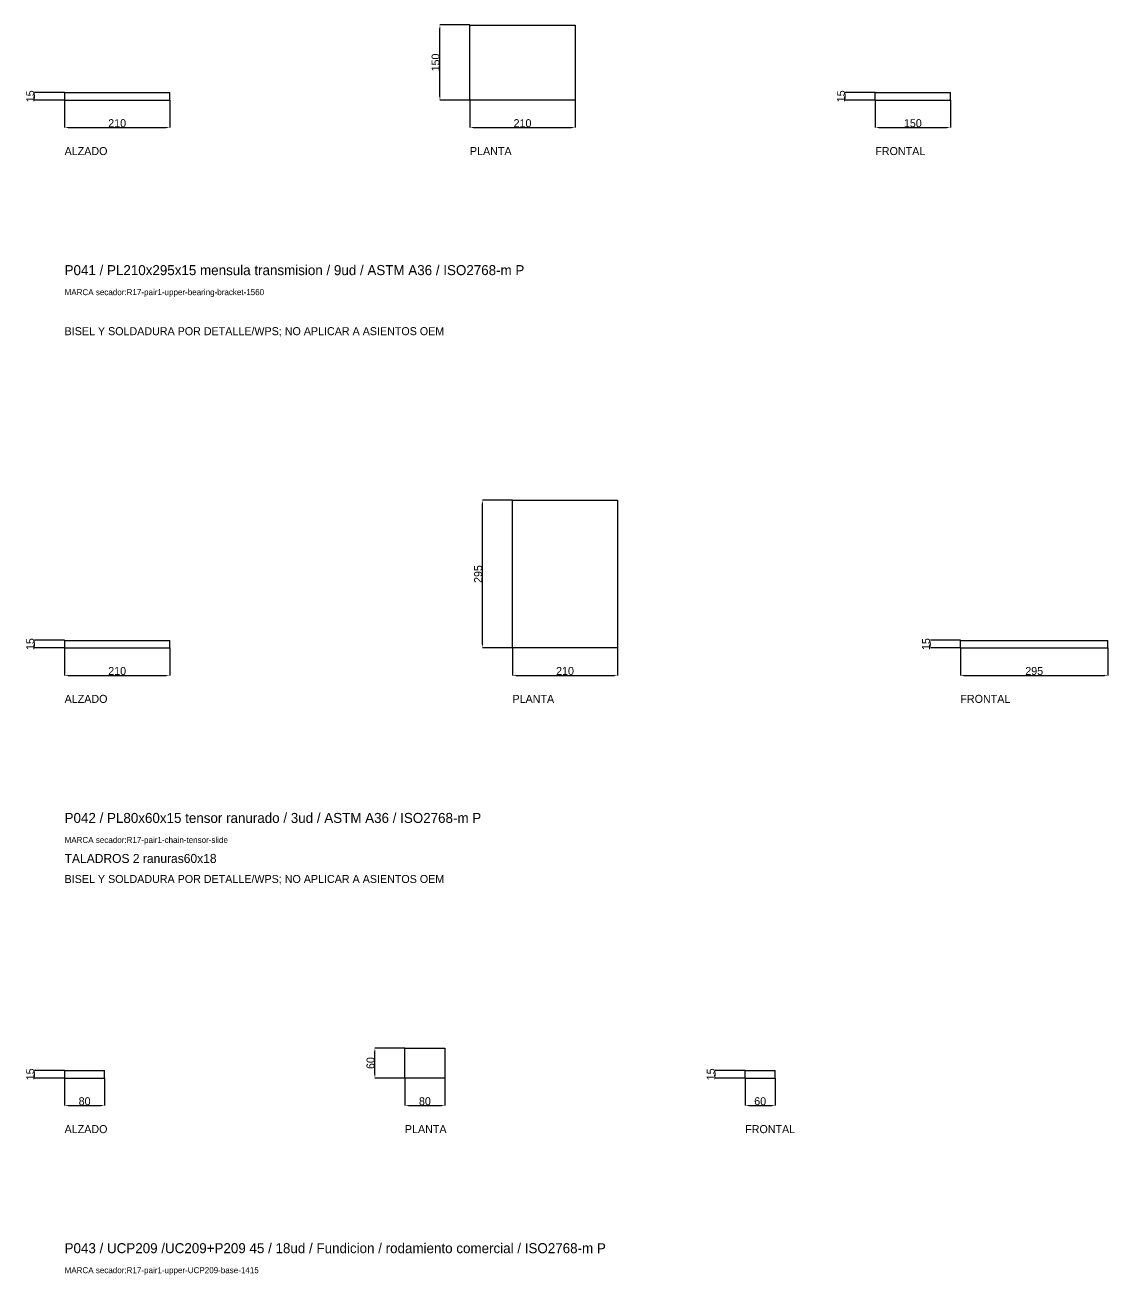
# Model space of a CAD drawing. Header units: millimetres. Extents: x -79 to 13940, y -87340 to 371.
# Drawn here: x -79 to 2085, y -53333 to -50834 of the extents above; entities that cross this region are included whole.
import ezdxf

# ---------------------------------------------------------------- set-up
doc = ezdxf.new("R2010")
doc.units = ezdxf.units.MM
for name, color, linetype in [('R18_COTAS_P', 1, 'Continuous'), ('R18_PIEZAS_P', 3, 'Continuous'), ('R18_TEXTOS', 7, 'Continuous')]:
    doc.layers.add(name, color=color, linetype=linetype)
doc.dimstyles.get("Standard").update_dxf_attribs({"dimtxt": 2.5, "dimasz": 2.5, "dimexe": 1.25, "dimexo": 0.625, "dimtad": 1, "dimcen": 2.5, "dimazin": 3, "dimtfac": 1, "dimtmove": 0, "dimatfit": 3})

# ---------------------------------------------------------------- blocks, each defined once
blk = doc.blocks.new('_CLOSEDFILLED')
at = {"color": 0, "linetype": 'BYBLOCK'}
blk.add_solid([(-1, 0.16), (0, 0), (-1, -0.16)], dxfattribs=at)
blk = doc.blocks.new('*D243')
for p, q in [((0, -50984.2), (0, -51039.2)), ((210, -50984.2), (210, -51039.2)), ((7, -51039.2), (203, -51039.2))]:
    blk.add_line(p, q)
at = {"layer": 'Defpoints'}
for p in [(0, -50984.2), (210, -50984.2), (0, -51039.2)]:
    blk.add_point(p, dxfattribs=at)
at = {"layer": 'R18_COTAS_P', "xscale": 7, "yscale": 7, "rotation": 180}
blk.add_blockref('_CLOSEDFILLED', (0, -51039.2), dxfattribs=at)
at = {"layer": 'R18_COTAS_P', "xscale": 7, "yscale": 7}
blk.add_blockref('_CLOSEDFILLED', (210, -51039.2), dxfattribs=at)
at = {"layer": 'R18_COTAS_P', "insert": (105, -51030.6), "char_height": 16, "attachment_point": 5}
blk.add_mtext('210', dxfattribs=at)
blk = doc.blocks.new('*D244')
for p, q in [((0, -50969.2), (-60, -50969.2)), ((-60, -50977.2), (-60, -50976.2)), ((0, -50984.2), (-60, -50984.2))]:
    blk.add_line(p, q)
at = {"layer": 'Defpoints'}
for p in [(0, -50969.2), (-60, -50984.2), (0, -50984.2)]:
    blk.add_point(p, dxfattribs=at)
at = {"layer": 'R18_COTAS_P', "xscale": 7, "yscale": 7}
for p, rotation in [((-60, -50969.2), 90), ((-60, -50984.2), 270)]:
    blk.add_blockref('_CLOSEDFILLED', p, dxfattribs=dict(at, rotation=rotation))
at = {"layer": 'R18_COTAS_P', "insert": (-68.6, -50976.7), "char_height": 16, "attachment_point": 5, "rotation": 90}
blk.add_mtext('15', dxfattribs=at)
blk = doc.blocks.new('*D245')
for p, q in [((810, -50984.2), (810, -51039.2)), ((1020, -50984.2), (1020, -51039.2)), ((817, -51039.2), (1013, -51039.2))]:
    blk.add_line(p, q)
at = {"layer": 'Defpoints'}
for p in [(810, -50984.2), (1020, -50984.2), (810, -51039.2)]:
    blk.add_point(p, dxfattribs=at)
at = {"layer": 'R18_COTAS_P', "xscale": 7, "yscale": 7, "rotation": 180}
blk.add_blockref('_CLOSEDFILLED', (810, -51039.2), dxfattribs=at)
at = {"layer": 'R18_COTAS_P', "xscale": 7, "yscale": 7}
blk.add_blockref('_CLOSEDFILLED', (1020, -51039.2), dxfattribs=at)
at = {"layer": 'R18_COTAS_P', "insert": (915, -51030.6), "char_height": 16, "attachment_point": 5}
blk.add_mtext('210', dxfattribs=at)
blk = doc.blocks.new('*D246')
for p, q in [((810, -50834.2), (750, -50834.2)), ((750, -50977.2), (750, -50841.2)), ((810, -50984.2), (750, -50984.2))]:
    blk.add_line(p, q)
at = {"layer": 'Defpoints'}
for p in [(810, -50834.2), (750, -50984.2), (810, -50984.2)]:
    blk.add_point(p, dxfattribs=at)
at = {"layer": 'R18_COTAS_P', "xscale": 7, "yscale": 7}
for p, rotation in [((750, -50834.2), 90), ((750, -50984.2), 270)]:
    blk.add_blockref('_CLOSEDFILLED', p, dxfattribs=dict(at, rotation=rotation))
at = {"layer": 'R18_COTAS_P', "insert": (741.4, -50909.2), "char_height": 16, "attachment_point": 5, "rotation": 90}
blk.add_mtext('150', dxfattribs=at)
blk = doc.blocks.new('*D247')
for p, q in [((1620, -50984.2), (1620, -51039.2)), ((1770, -50984.2), (1770, -51039.2)), ((1627, -51039.2), (1763, -51039.2))]:
    blk.add_line(p, q)
at = {"layer": 'Defpoints'}
for p in [(1620, -50984.2), (1770, -50984.2), (1620, -51039.2)]:
    blk.add_point(p, dxfattribs=at)
at = {"layer": 'R18_COTAS_P', "xscale": 7, "yscale": 7, "rotation": 180}
blk.add_blockref('_CLOSEDFILLED', (1620, -51039.2), dxfattribs=at)
at = {"layer": 'R18_COTAS_P', "xscale": 7, "yscale": 7}
blk.add_blockref('_CLOSEDFILLED', (1770, -51039.2), dxfattribs=at)
at = {"layer": 'R18_COTAS_P', "insert": (1695, -51030.6), "char_height": 16, "attachment_point": 5}
blk.add_mtext('150', dxfattribs=at)
blk = doc.blocks.new('*D248')
for p, q in [((1620, -50969.2), (1560, -50969.2)), ((1560, -50977.2), (1560, -50976.2)), ((1620, -50984.2), (1560, -50984.2))]:
    blk.add_line(p, q)
at = {"layer": 'Defpoints'}
for p in [(1620, -50969.2), (1560, -50984.2), (1620, -50984.2)]:
    blk.add_point(p, dxfattribs=at)
at = {"layer": 'R18_COTAS_P', "xscale": 7, "yscale": 7}
for p, rotation in [((1560, -50969.2), 90), ((1560, -50984.2), 270)]:
    blk.add_blockref('_CLOSEDFILLED', p, dxfattribs=dict(at, rotation=rotation))
at = {"layer": 'R18_COTAS_P', "insert": (1551.4, -50976.7), "char_height": 16, "attachment_point": 5, "rotation": 90}
blk.add_mtext('15', dxfattribs=at)
blk = doc.blocks.new('*D249')
for p, q in [((0, -52079.2), (0, -52134.2)), ((210, -52079.2), (210, -52134.2)), ((7, -52134.2), (203, -52134.2))]:
    blk.add_line(p, q)
at = {"layer": 'Defpoints'}
for p in [(0, -52079.2), (210, -52079.2), (0, -52134.2)]:
    blk.add_point(p, dxfattribs=at)
at = {"layer": 'R18_COTAS_P', "xscale": 7, "yscale": 7, "rotation": 180}
blk.add_blockref('_CLOSEDFILLED', (0, -52134.2), dxfattribs=at)
at = {"layer": 'R18_COTAS_P', "xscale": 7, "yscale": 7}
blk.add_blockref('_CLOSEDFILLED', (210, -52134.2), dxfattribs=at)
at = {"layer": 'R18_COTAS_P', "insert": (105, -52125.6), "char_height": 16, "attachment_point": 5}
blk.add_mtext('210', dxfattribs=at)
blk = doc.blocks.new('*D250')
for p, q in [((0, -52064.2), (-60, -52064.2)), ((-60, -52072.2), (-60, -52071.2)), ((0, -52079.2), (-60, -52079.2))]:
    blk.add_line(p, q)
at = {"layer": 'Defpoints'}
for p in [(0, -52064.2), (-60, -52079.2), (0, -52079.2)]:
    blk.add_point(p, dxfattribs=at)
at = {"layer": 'R18_COTAS_P', "xscale": 7, "yscale": 7}
for p, rotation in [((-60, -52064.2), 90), ((-60, -52079.2), 270)]:
    blk.add_blockref('_CLOSEDFILLED', p, dxfattribs=dict(at, rotation=rotation))
at = {"layer": 'R18_COTAS_P', "insert": (-68.6, -52071.7), "char_height": 16, "attachment_point": 5, "rotation": 90}
blk.add_mtext('15', dxfattribs=at)
blk = doc.blocks.new('*D251')
for p, q in [((895, -52079.2), (895, -52134.2)), ((1105, -52079.2), (1105, -52134.2)), ((902, -52134.2), (1098, -52134.2))]:
    blk.add_line(p, q)
at = {"layer": 'Defpoints'}
for p in [(895, -52079.2), (1105, -52079.2), (895, -52134.2)]:
    blk.add_point(p, dxfattribs=at)
at = {"layer": 'R18_COTAS_P', "xscale": 7, "yscale": 7, "rotation": 180}
blk.add_blockref('_CLOSEDFILLED', (895, -52134.2), dxfattribs=at)
at = {"layer": 'R18_COTAS_P', "xscale": 7, "yscale": 7}
blk.add_blockref('_CLOSEDFILLED', (1105, -52134.2), dxfattribs=at)
at = {"layer": 'R18_COTAS_P', "insert": (1000, -52125.6), "char_height": 16, "attachment_point": 5}
blk.add_mtext('210', dxfattribs=at)
blk = doc.blocks.new('*D252')
for p, q in [((895, -51784.2), (835, -51784.2)), ((835, -52072.2), (835, -51791.2)), ((895, -52079.2), (835, -52079.2))]:
    blk.add_line(p, q)
at = {"layer": 'Defpoints'}
for p in [(895, -51784.2), (835, -52079.2), (895, -52079.2)]:
    blk.add_point(p, dxfattribs=at)
at = {"layer": 'R18_COTAS_P', "xscale": 7, "yscale": 7}
for p, rotation in [((835, -51784.2), 90), ((835, -52079.2), 270)]:
    blk.add_blockref('_CLOSEDFILLED', p, dxfattribs=dict(at, rotation=rotation))
at = {"layer": 'R18_COTAS_P', "insert": (826.4, -51931.7), "char_height": 16, "attachment_point": 5, "rotation": 90}
blk.add_mtext('295', dxfattribs=at)
blk = doc.blocks.new('*D253')
for p, q in [((1790, -52079.2), (1790, -52134.2)), ((2085, -52079.2), (2085, -52134.2)), ((1797, -52134.2), (2078, -52134.2))]:
    blk.add_line(p, q)
at = {"layer": 'Defpoints'}
for p in [(1790, -52079.2), (2085, -52079.2), (1790, -52134.2)]:
    blk.add_point(p, dxfattribs=at)
at = {"layer": 'R18_COTAS_P', "xscale": 7, "yscale": 7, "rotation": 180}
blk.add_blockref('_CLOSEDFILLED', (1790, -52134.2), dxfattribs=at)
at = {"layer": 'R18_COTAS_P', "xscale": 7, "yscale": 7}
blk.add_blockref('_CLOSEDFILLED', (2085, -52134.2), dxfattribs=at)
at = {"layer": 'R18_COTAS_P', "insert": (1937.5, -52125.6), "char_height": 16, "attachment_point": 5}
blk.add_mtext('295', dxfattribs=at)
blk = doc.blocks.new('*D254')
for p, q in [((1790, -52064.2), (1730, -52064.2)), ((1730, -52072.2), (1730, -52071.2)), ((1790, -52079.2), (1730, -52079.2))]:
    blk.add_line(p, q)
at = {"layer": 'Defpoints'}
for p in [(1790, -52064.2), (1730, -52079.2), (1790, -52079.2)]:
    blk.add_point(p, dxfattribs=at)
at = {"layer": 'R18_COTAS_P', "xscale": 7, "yscale": 7}
for p, rotation in [((1730, -52064.2), 90), ((1730, -52079.2), 270)]:
    blk.add_blockref('_CLOSEDFILLED', p, dxfattribs=dict(at, rotation=rotation))
at = {"layer": 'R18_COTAS_P', "insert": (1721.4, -52071.7), "char_height": 16, "attachment_point": 5, "rotation": 90}
blk.add_mtext('15', dxfattribs=at)
blk = doc.blocks.new('*D255')
for p, q in [((0, -52939.2), (0, -52994.2)), ((80, -52939.2), (80, -52994.2)), ((7, -52994.2), (73, -52994.2))]:
    blk.add_line(p, q)
at = {"layer": 'Defpoints'}
for p in [(0, -52939.2), (80, -52939.2), (0, -52994.2)]:
    blk.add_point(p, dxfattribs=at)
at = {"layer": 'R18_COTAS_P', "xscale": 7, "yscale": 7, "rotation": 180}
blk.add_blockref('_CLOSEDFILLED', (0, -52994.2), dxfattribs=at)
at = {"layer": 'R18_COTAS_P', "xscale": 7, "yscale": 7}
blk.add_blockref('_CLOSEDFILLED', (80, -52994.2), dxfattribs=at)
at = {"layer": 'R18_COTAS_P', "insert": (40, -52985.6), "char_height": 16, "attachment_point": 5}
blk.add_mtext('80', dxfattribs=at)
blk = doc.blocks.new('*D256')
for p, q in [((0, -52924.2), (-60, -52924.2)), ((-60, -52932.2), (-60, -52931.2)), ((0, -52939.2), (-60, -52939.2))]:
    blk.add_line(p, q)
at = {"layer": 'Defpoints'}
for p in [(-60, -52939.2), (0, -52924.2), (0, -52939.2)]:
    blk.add_point(p, dxfattribs=at)
at = {"layer": 'R18_COTAS_P', "xscale": 7, "yscale": 7}
for p, rotation in [((-60, -52924.2), 90), ((-60, -52939.2), 270)]:
    blk.add_blockref('_CLOSEDFILLED', p, dxfattribs=dict(at, rotation=rotation))
at = {"layer": 'R18_COTAS_P', "insert": (-68.6, -52931.7), "char_height": 16, "attachment_point": 5, "rotation": 90}
blk.add_mtext('15', dxfattribs=at)
blk = doc.blocks.new('*D257')
for p, q in [((680, -52939.2), (680, -52994.2)), ((760, -52939.2), (760, -52994.2)), ((687, -52994.2), (753, -52994.2))]:
    blk.add_line(p, q)
at = {"layer": 'Defpoints'}
for p in [(680, -52939.2), (760, -52939.2), (680, -52994.2)]:
    blk.add_point(p, dxfattribs=at)
at = {"layer": 'R18_COTAS_P', "xscale": 7, "yscale": 7, "rotation": 180}
blk.add_blockref('_CLOSEDFILLED', (680, -52994.2), dxfattribs=at)
at = {"layer": 'R18_COTAS_P', "xscale": 7, "yscale": 7}
blk.add_blockref('_CLOSEDFILLED', (760, -52994.2), dxfattribs=at)
at = {"layer": 'R18_COTAS_P', "insert": (720, -52985.6), "char_height": 16, "attachment_point": 5}
blk.add_mtext('80', dxfattribs=at)
blk = doc.blocks.new('*D258')
for p, q in [((680, -52879.2), (620, -52879.2)), ((620, -52932.2), (620, -52886.2)), ((680, -52939.2), (620, -52939.2))]:
    blk.add_line(p, q)
at = {"layer": 'Defpoints'}
for p in [(680, -52879.2), (620, -52939.2), (680, -52939.2)]:
    blk.add_point(p, dxfattribs=at)
at = {"layer": 'R18_COTAS_P', "xscale": 7, "yscale": 7}
for p, rotation in [((620, -52879.2), 90), ((620, -52939.2), 270)]:
    blk.add_blockref('_CLOSEDFILLED', p, dxfattribs=dict(at, rotation=rotation))
at = {"layer": 'R18_COTAS_P', "insert": (611.4, -52909.2), "char_height": 16, "attachment_point": 5, "rotation": 90}
blk.add_mtext('60', dxfattribs=at)
blk = doc.blocks.new('*D259')
for p, q in [((1360, -52939.2), (1360, -52994.2)), ((1420, -52939.2), (1420, -52994.2)), ((1367, -52994.2), (1413, -52994.2))]:
    blk.add_line(p, q)
at = {"layer": 'Defpoints'}
for p in [(1360, -52939.2), (1420, -52939.2), (1360, -52994.2)]:
    blk.add_point(p, dxfattribs=at)
at = {"layer": 'R18_COTAS_P', "xscale": 7, "yscale": 7, "rotation": 180}
blk.add_blockref('_CLOSEDFILLED', (1360, -52994.2), dxfattribs=at)
at = {"layer": 'R18_COTAS_P', "xscale": 7, "yscale": 7}
blk.add_blockref('_CLOSEDFILLED', (1420, -52994.2), dxfattribs=at)
at = {"layer": 'R18_COTAS_P', "insert": (1390, -52985.6), "char_height": 16, "attachment_point": 5}
blk.add_mtext('60', dxfattribs=at)
blk = doc.blocks.new('*D260')
for p, q in [((1360, -52924.2), (1300, -52924.2)), ((1300, -52932.2), (1300, -52931.2)), ((1360, -52939.2), (1300, -52939.2))]:
    blk.add_line(p, q)
at = {"layer": 'Defpoints'}
for p in [(1300, -52939.2), (1360, -52924.2), (1360, -52939.2)]:
    blk.add_point(p, dxfattribs=at)
at = {"layer": 'R18_COTAS_P', "xscale": 7, "yscale": 7}
for p, rotation in [((1300, -52924.2), 90), ((1300, -52939.2), 270)]:
    blk.add_blockref('_CLOSEDFILLED', p, dxfattribs=dict(at, rotation=rotation))
at = {"layer": 'R18_COTAS_P', "insert": (1291.4, -52931.7), "char_height": 16, "attachment_point": 5, "rotation": 90}
blk.add_mtext('15', dxfattribs=at)

msp = doc.modelspace()

# ---------------------------------------------------------------- linework, layer by layer
at = {"layer": 'R18_PIEZAS_P'}
for p, q in [((810, -50984.219), (810, -50834.219)), ((810, -50834.219), (1020, -50834.219)), ((1020, -50834.219), (1020, -50984.219)), ((0, -50969.219), (210, -50969.219)), ((0, -50969.219), (0, -50984.219)), ((210, -50984.219), (210, -50969.219)), ((1620, -50969.219), (1770, -50969.219)), ((1620, -50984.219), (1620, -50969.219)), ((1770, -50984.219), (1770, -50969.219)), ((0, -50984.219), (210, -50984.219)), ((1020, -50984.219), (810, -50984.219)), ((1620, -50984.219), (1770, -50984.219)), ((895, -52079.219), (895, -51784.219)), ((895, -51784.219), (1105, -51784.219)), ((1105, -51784.219), (1105, -52079.219)), ((0, -52064.219), (210, -52064.219)), ((0, -52064.219), (0, -52079.219)), ((210, -52079.219), (210, -52064.219)), ((1790, -52064.219), (2085, -52064.219)), ((1790, -52079.219), (1790, -52064.219)), ((2085, -52079.219), (2085, -52064.219)), ((0, -52079.219), (210, -52079.219)), ((1105, -52079.219), (895, -52079.219)), ((1790, -52079.219), (2085, -52079.219)), ((680, -52939.219), (680, -52879.219)), ((680, -52879.219), (760, -52879.219)), ((760, -52879.219), (760, -52939.219)), ((0, -52924.219), (80, -52924.219)), ((0, -52924.219), (0, -52939.219)), ((0, -52939.219), (80, -52939.219)), ((80, -52939.219), (80, -52924.219)), ((760, -52939.219), (680, -52939.219)), ((1360, -52924.219), (1420, -52924.219)), ((1360, -52939.219), (1360, -52924.219)), ((1360, -52939.219), (1420, -52939.219)), ((1420, -52939.219), (1420, -52924.219))]:
    msp.add_line(p, q, dxfattribs=at)

# ---------------------------------------------------------------- texts
at = {"layer": 'R18_TEXTOS'}
for s, height, p in [('ALZADO', 16, (0, -51094.219)), ('PLANTA', 16, (810, -51094.219)), ('FRONTAL', 16, (1620, -51094.219)), ('P041 / PL210x295x15 mensula transmision / 9ud / ASTM A36 / ISO2768-m P', 20, (0, -51334.219)), ('MARCA secador:R17-pair1-upper-bearing-bracket-1560', 12, (0, -51374.219)), ('BISEL Y SOLDADURA POR DETALLE/WPS; NO APLICAR A ASIENTOS OEM', 16, (0, -51454.219)), ('ALZADO', 16, (0, -52189.219)), ('PLANTA', 16, (895, -52189.219)), ('FRONTAL', 16, (1790, -52189.219)), ('P042 / PL80x60x15 tensor ranurado / 3ud / ASTM A36 / ISO2768-m P', 20, (0, -52429.219)), ('MARCA secador:R17-pair1-chain-tensor-slide', 12, (0, -52469.219)), ('TALADROS 2 ranuras60x18', 18, (0, -52509.219)), ('BISEL Y SOLDADURA POR DETALLE/WPS; NO APLICAR A ASIENTOS OEM', 16, (0, -52549.219)), ('ALZADO', 16, (0, -53049.219)), ('PLANTA', 16, (680, -53049.219)), ('FRONTAL', 16, (1360, -53049.219)), ('P043 / UCP209 /UC209+P209 45 / 18ud / Fundicion / rodamiento comercial / ISO2768-m P', 20, (0, -53289.219)), ('MARCA secador:R17-pair1-upper-UCP209-base-1415', 12, (0, -53329.219))]:
    msp.add_text(s, height=height, dxfattribs=at).set_placement(p)

# ---------------------------------------------------------------- dimensions: what is measured, and where the dimension line sits
at = {"layer": 'R18_COTAS_P'}
for base, p1, p2, picture, middle in [((750, -50984.219), (810, -50984.219), (810, -50834.219), '*D246', (741.375, -50909.219)), ((-60, -50984.219), (0, -50984.219), (0, -50969.219), '*D244', (-68.625, -50976.719)), ((1560, -50984.219), (1620, -50984.219), (1620, -50969.219), '*D248', (1551.375, -50976.719)), ((835, -52079.219), (895, -52079.219), (895, -51784.219), '*D252', (826.375, -51931.719)), ((-60, -52079.219), (0, -52079.219), (0, -52064.219), '*D250', (-68.625, -52071.719)), ((1730, -52079.219), (1790, -52079.219), (1790, -52064.219), '*D254', (1721.375, -52071.719)), ((620, -52939.219), (680, -52939.219), (680, -52879.219), '*D258', (611.375, -52909.219)), ((-60, -52939.219), (0, -52939.219), (0, -52924.219), '*D256', (-68.625, -52931.719)), ((1300, -52939.219), (1360, -52939.219), (1360, -52924.219), '*D260', (1291.375, -52931.719))]:
    dim = msp.add_linear_dim(base=base, p1=p1, p2=p2, angle=90, dimstyle='Standard', override={"dimtxt": 16, "dimasz": 7, "dimtad": 1, "dimdec": 2}, dxfattribs=at)
    dim.commit()
    dim.dimension.update_dxf_attribs({"geometry": picture, "text_midpoint": middle})
for base, p1, p2, picture, middle in [((0, -51039.219), (0, -50984.219), (210, -50984.219), '*D243', (105, -51030.594)), ((810, -51039.219), (810, -50984.219), (1020, -50984.219), '*D245', (915, -51030.594)), ((1620, -51039.219), (1620, -50984.219), (1770, -50984.219), '*D247', (1695, -51030.594)), ((0, -52134.219), (0, -52079.219), (210, -52079.219), '*D249', (105, -52125.594)), ((895, -52134.219), (895, -52079.219), (1105, -52079.219), '*D251', (1000, -52125.594)), ((1790, -52134.219), (1790, -52079.219), (2085, -52079.219), '*D253', (1937.5, -52125.594)), ((0, -52994.219), (0, -52939.219), (80, -52939.219), '*D255', (40, -52985.594)), ((680, -52994.219), (680, -52939.219), (760, -52939.219), '*D257', (720, -52985.594)), ((1360, -52994.219), (1360, -52939.219), (1420, -52939.219), '*D259', (1390, -52985.594))]:
    dim = msp.add_linear_dim(base=base, p1=p1, p2=p2, dimstyle='Standard', override={"dimtxt": 16, "dimasz": 7, "dimtad": 1, "dimdec": 2}, dxfattribs=at)
    dim.commit()
    dim.dimension.update_dxf_attribs({"geometry": picture, "text_midpoint": middle})

doc.saveas('drawing.dxf')
